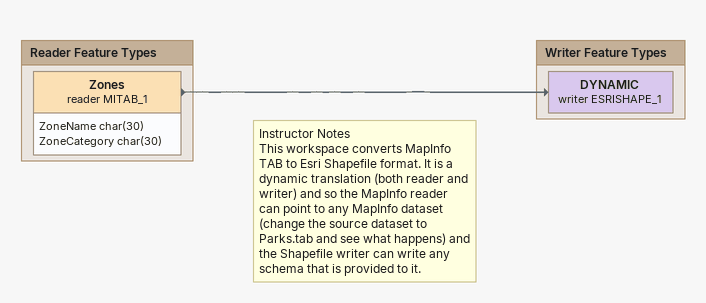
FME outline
Note: Instructor Notes / This workspace converts MapInfo TAB to Esri Shapefile format. It is a dynamic translation (both reader and writer) and so the MapInfo reader can point to any MapInfo dataset (change the source dataset to Parks.tab and see what happens) and the Shapefile writer can write any schema that is provided to it.

Bookmark: Reader Feature Types
Zones (reader MITAB_1)
    attributes: ZoneName char(30), ZoneCategory char(30)
    -> DYNAMIC (writer ESRISHAPE_1)

Bookmark: Writer Feature Types
DYNAMIC (writer ESRISHAPE_1)
